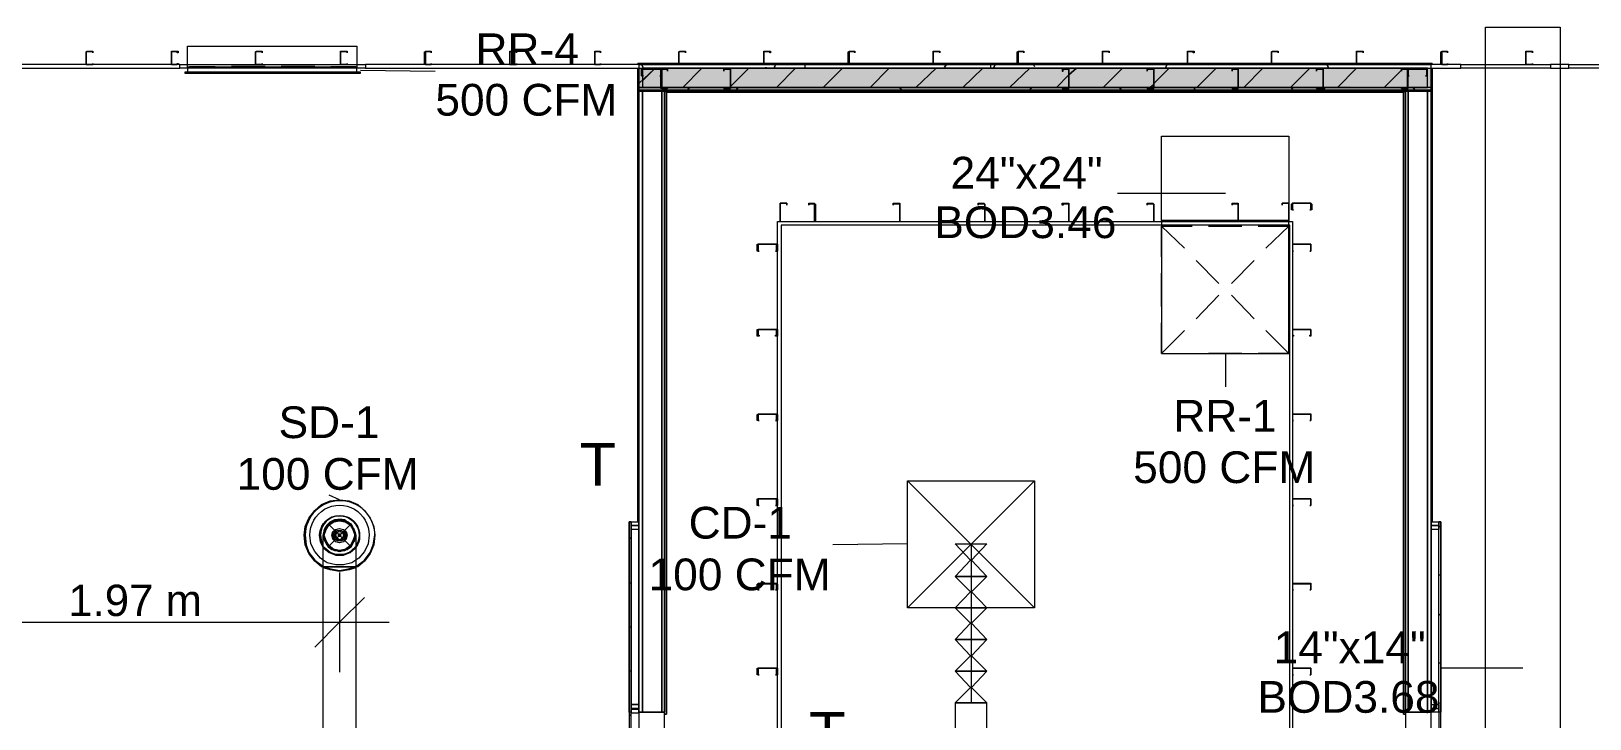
# Model space of a CAD drawing. Header units: metres. Extents: x -2 to 237, y -8 to 52.
# Drawn here: x 25.53 to 33, y 18.08 to 21.38 of the extents above; entities that cross this region are included whole.
import ezdxf

# ---------------------------------------------------------------- set-up
doc = ezdxf.new("R2010")
doc.units = ezdxf.units.M
doc.layers.add('HVAC - Ductos', color=5, linetype='Continuous', lineweight=0)
doc.layers.add('PDF2_Text', color=7, linetype='Continuous', lineweight=0)
doc.layers.add('PDF2_Geometry', color=7, linetype='Continuous', lineweight=0, true_color=0xaaaaaa)
doc.layers.add('PDF2_Solid Fills', color=7, linetype='Continuous', lineweight=0, true_color=0xffffff)
doc.styles.add('PDF Helvetica', font='')
doc.styles.get('PDF Helvetica').set_extended_font_data('Helvetica')

msp = doc.modelspace()

# ---------------------------------------------------------------- hatches: boundary and pattern name
at = {"layer": 'PDF2_Solid Fills', "lineweight": 0, "transparency": 33554559}
for points in [[(28.4558, 21.1078), (28.4558, 21.1994), (28.4375, 21.1994), (28.4375, 21.0941), (32.2357, 21.0941), (32.2357, 21.1994), (32.2174, 21.1994), (32.2174, 21.1078)], [(32.1258, 21.1124), (32.2357, 21.1078), (32.2357, 21.1994), (28.4375, 21.1994), (28.4375, 21.1078), (32.1212, 21.1124)]]:
    msp.add_hatch(color=256, dxfattribs=at).paths.add_polyline_path(points)

# ---------------------------------------------------------------- linework, layer by layer
at = {"layer": 'HVAC - Ductos', "lineweight": 0}
for points in [[(32.8543, 21.3964), (32.8543, 15.2937), (32.4969, 15.2937), (32.4969, 21.3964)], [(30.9437, 20.4709), (30.9437, 20.8741), (31.553, 20.8741), (31.553, 20.4709)], [(30.3343, 18.6154), (29.7249, 18.6154), (29.7249, 19.2247), (30.3343, 19.2247)], [(27.0676, 18.9361), (27.0538, 18.9132), (27.0309, 18.8948), (27.0034, 18.8903), (26.9759, 18.8948), (26.953, 18.9132), (26.9393, 18.9361), (26.9301, 18.9636), (26.9393, 18.991), (26.953, 19.014), (26.9759, 19.0277), (27.0034, 19.0323), (27.0309, 19.0277), (27.0538, 19.014), (27.0676, 18.991), (27.0767, 18.9636)], [(27.0355, 18.9452), (27.0218, 18.9315), (27.0034, 18.9269), (26.9851, 18.9315), (26.9713, 18.9452), (26.9667, 18.9636), (26.9713, 18.9819), (26.9851, 18.991), (27.0034, 18.9956), (27.0218, 18.991), (27.0355, 18.9819), (27.04, 18.9636)], [(27.0309, 18.9452), (27.0218, 18.9315), (27.0034, 18.9269), (26.9851, 18.9315), (26.9759, 18.9452), (26.9713, 18.9636), (26.9759, 18.9774), (26.9851, 18.991), (27.0034, 18.9956), (27.0218, 18.991), (27.0309, 18.9774), (27.0355, 18.9636)], [(27.0263, 18.9452), (27.0126, 18.9361), (26.9942, 18.9361), (26.9805, 18.9452), (26.9759, 18.9636), (26.9805, 18.9774), (26.9942, 18.9865), (27.0126, 18.9865), (27.0263, 18.9774), (27.0309, 18.9636)], [(27.0218, 18.9498), (27.0126, 18.9407), (26.9942, 18.9407), (26.9851, 18.9498), (26.9805, 18.9636), (26.9851, 18.9774), (26.9942, 18.9865), (27.0126, 18.9865), (27.0218, 18.9774), (27.0263, 18.9636)], [(27.0172, 18.9498), (27.0034, 18.9407), (26.9897, 18.9498), (26.9851, 18.9636), (26.9897, 18.9774), (27.0034, 18.9819), (27.0172, 18.9774), (27.0218, 18.9636)], [(26.9072, 18.9636), (26.9118, 18.9315), (26.9256, 18.904), (26.9118, 18.9315)], [(26.9301, 18.904), (26.9576, 18.8811), (26.9851, 18.8719), (27.0218, 18.8719), (27.0492, 18.8811), (27.0767, 18.904), (27.0813, 18.9086), (27.0767, 18.904), (27.0492, 18.8811), (27.0218, 18.8719), (26.9851, 18.8719), (26.9576, 18.8811), (26.9301, 18.904), (26.9256, 18.9086)], [(27.0767, 18.8994), (27.0538, 18.8811), (27.0218, 18.8674), (26.9851, 18.8674), (26.953, 18.8811), (26.9301, 18.8994), (26.9256, 18.904), (26.9301, 18.8994), (26.953, 18.8811), (26.9851, 18.8674), (27.0218, 18.8674), (27.0538, 18.8811), (27.0767, 18.8994), (27.0813, 18.904)], [(26.9988, 18.9682), (26.9988, 18.9636), (26.9988, 18.9682), (27.008, 18.9682), (27.008, 18.9636), (27.008, 18.9682)], [(27.008, 18.959), (27.008, 18.9636), (27.008, 18.959), (26.9988, 18.959), (26.9988, 18.9636), (26.9988, 18.959)], [(30.1052, 18.1618), (30.1007, 18.1618), (30.0823, 18.1618), (30.0594, 18.1618), (30.0319, 18.1618), (29.9998, 18.1618), (29.9769, 18.1618), (29.9586, 18.1618), (29.954, 18.1618), (29.9586, 18.1618), (29.9769, 18.1618), (29.9998, 18.1618), (30.0319, 18.1618), (30.0594, 18.1618), (30.0823, 18.1618), (30.1007, 18.1618)], [(29.954, 18.1618), (29.9586, 18.1618), (29.9769, 18.1618), (29.9998, 18.1618), (30.0319, 18.1618), (30.0594, 18.1618), (30.0823, 18.1618), (30.1007, 18.1618), (30.1052, 18.1618), (30.1007, 18.1618), (30.0823, 18.1618), (30.0594, 18.1618), (30.0319, 18.1618), (29.9998, 18.1618), (29.9769, 18.1618), (29.9586, 18.1618)], [(29.954, 18.1618), (29.9632, 18.1618), (29.9769, 18.1618), (29.9906, 18.1618), (30.009, 18.1618), (30.0319, 18.1618), (30.0503, 18.1618), (30.0686, 18.1618), (30.0823, 18.1618), (30.0961, 18.1618), (30.1052, 18.1618), (30.0961, 18.1618), (30.0823, 18.1618), (30.0686, 18.1618), (30.0503, 18.1618), (30.0319, 18.1618), (30.009, 18.1618), (29.9906, 18.1618), (29.9769, 18.1618), (29.9632, 18.1618)]]:
    msp.add_lwpolyline(points, close=True, dxfattribs=at)
for points in [[(27.0996, 21.1812), (27.0858, 21.1812), (27.0858, 21.204), (26.2749, 21.204), (26.2749, 21.3048), (27.0858, 21.3048), (27.0858, 21.204), (26.2749, 21.204), (26.2749, 21.1812), (26.2611, 21.1812), (26.2611, 21.1766), (27.1042, 21.1766), (27.1042, 21.1812), (26.2611, 21.1812)], [(26.4078, 21.204), (26.2841, 21.204), (26.2841, 21.2086), (26.4078, 21.2086)], [(26.2841, 21.1766), (27.0767, 21.1766)], [(26.6461, 21.2086), (26.4857, 21.2086)], [(26.6461, 21.204), (26.4857, 21.204)], [(26.8843, 21.2086), (26.7239, 21.2086)], [(26.8843, 21.204), (26.7239, 21.204)], [(26.9622, 21.2086), (27.0813, 21.2086), (27.0813, 21.204), (26.9622, 21.204)], [(27.1042, 21.1903), (27.4616, 21.1857)], [(31.2507, 20.5992), (30.7329, 20.5992)], [(30.9437, 20.4435), (30.9437, 19.8341), (31.553, 19.8341), (31.553, 20.4709), (30.9437, 20.4709), (30.9437, 19.8341), (31.553, 19.8341), (31.553, 20.4435)], [(31.0536, 20.3381), (30.9437, 20.4435), (31.0902, 20.4435)], [(31.1682, 20.4435), (31.3285, 20.4435)], [(31.4064, 20.4435), (31.553, 20.4435)], [(31.2186, 20.1686), (31.1086, 20.2785)], [(31.3881, 19.999), (31.2781, 20.1136)], [(31.553, 19.8341), (31.4431, 19.9441)], [(31.2507, 19.8341), (31.2507, 19.6737)], [(30.3343, 19.2247), (29.7249, 18.6154)], [(29.7249, 19.2247), (30.3343, 18.6154)], [(27.0034, 19.1331), (26.953, 19.156)], [(26.9759, 18.8903), (26.9713, 18.8948), (26.953, 18.9086), (26.9393, 18.9269), (26.9347, 18.9452), (26.9301, 18.9636), (26.9347, 18.9819), (26.9393, 19.0002), (26.953, 19.014)], [(26.9347, 18.9315), (26.9347, 18.9361), (26.9301, 18.9636), (26.9347, 18.9865)], [(26.9301, 18.9819), (26.9301, 18.9819)], [(26.9301, 18.9819), (26.9301, 18.9819)], [(26.9347, 18.9865), (26.9347, 18.991), (26.9347, 18.9956)], [(26.9393, 18.991), (26.9484, 19.014)], [(26.9484, 19.0186), (26.9484, 19.0186)], [(26.9713, 19.0277), (26.953, 19.014), (26.9667, 19.0277), (26.9851, 19.0323), (27.0034, 19.0369), (27.0218, 19.0323), (27.04, 19.0277), (27.0538, 19.014), (27.0676, 19.0002), (27.0767, 18.9819), (27.0767, 18.9636), (27.0767, 18.9452), (27.0676, 18.9269), (27.0538, 18.9086), (27.04, 18.8994), (27.0218, 18.8903), (27.0034, 18.8903), (26.9851, 18.8903), (26.9667, 18.8994), (26.953, 18.9086)], [(26.9713, 19.0323), (26.9759, 19.0323)], [(26.9805, 19.0323), (27.0034, 19.0369), (27.0263, 19.0323)], [(27.0034, 19.0369), (27.0034, 19.0369)], [(27.0309, 19.0323), (27.0355, 19.0323)], [(27.0355, 19.0277), (27.0538, 19.014), (27.0676, 18.991)], [(27.0722, 18.9956), (27.0722, 18.991), (27.0767, 18.9865)], [(27.0722, 18.9865), (27.0767, 18.9636), (27.0722, 18.9361)], [(27.0767, 18.9819), (27.0767, 18.9819)], [(27.0767, 18.9819), (27.0767, 18.9819)], [(27.0813, 18.9636), (27.0813, 18.9498), (27.0813, 18.9269), (27.0813, 18.8948), (27.0813, 18.8536), (27.0813, 18.8124), (27.0767, 18.8124), (27.0676, 18.8124), (27.0584, 18.8124), (27.04, 18.8124), (27.0218, 18.8124), (27.0034, 18.8124), (26.9851, 18.8124), (26.9667, 18.8124), (26.9484, 18.8124), (26.9393, 18.8124), (26.9301, 18.8124), (26.9256, 18.8124), (26.9301, 18.8124), (26.9393, 18.8124), (26.9484, 18.8124), (26.9667, 18.8124), (26.9851, 18.8124), (27.0034, 18.8124), (27.0218, 18.8124), (27.04, 18.8124), (27.0584, 18.8124), (27.0676, 18.8124), (27.0767, 18.8124), (27.0813, 18.8124), (27.0813, 17.7265)], [(26.9301, 18.9544), (26.9301, 18.9407), (26.9393, 18.9223), (26.9484, 18.9086), (26.9667, 18.8948), (26.9851, 18.8903), (27.0034, 18.8857), (27.0218, 18.8903), (27.04, 18.8948), (27.0584, 18.9086), (27.0676, 18.9223), (27.0767, 18.9407), (27.0767, 18.9544)], [(26.9347, 18.9315), (26.9347, 18.9315)], [(26.9484, 18.9132), (26.9393, 18.9315)], [(27.0676, 18.9315), (27.0538, 18.9086), (27.0355, 18.8948), (27.0309, 18.8903)], [(27.0767, 18.9361), (27.0722, 18.9315)], [(27.0722, 18.9315), (27.0722, 18.9315)], [(27.0813, 18.9636), (27.0813, 18.9636)], [(29.7249, 18.9223), (29.3676, 18.9178)], [(30.0273, 18.8445), (29.954, 18.9223), (30.1052, 18.9223), (30.0319, 18.8445), (30.1052, 18.7665), (29.954, 18.7665), (30.0273, 18.8445), (30.0319, 18.8445)], [(30.0319, 18.1618), (30.0319, 18.2763), (30.0319, 18.3954), (30.0319, 18.51), (30.0319, 18.6154), (30.0319, 18.7161), (30.0319, 18.7986), (30.0319, 18.8628), (30.0319, 18.904), (30.0319, 18.9223)], [(27.0813, 18.8445), (27.063, 18.8307), (27.0218, 18.8215), (26.9851, 18.8215), (26.9438, 18.8307), (26.9256, 18.8445)], [(26.9759, 18.8903), (26.9759, 18.8903)], [(27.0263, 18.8948), (27.0034, 18.8903), (26.9805, 18.8948)], [(27.0309, 18.8903), (27.0309, 18.8903)], [(30.0273, 18.8445), (30.0319, 18.8445)], [(26.9256, 18.8124), (26.9622, 18.8032), (27.0034, 18.7941), (27.0446, 18.8032), (27.0813, 18.8124)], [(27.0813, 18.8078), (27.0492, 18.7986), (27.0034, 18.7895), (26.9576, 18.7986), (26.9256, 18.8078)], [(27.0034, 18.7849), (27.0034, 18.5466), (27.0034, 18.3084)], [(30.0273, 18.6933), (29.954, 18.7665), (30.1052, 18.7665), (30.0319, 18.6933), (30.1052, 18.6154), (29.954, 18.6154), (30.0273, 18.6933), (30.0319, 18.6933)], [(30.0273, 18.6933), (30.0319, 18.6933)], [(27.1226, 18.6658), (27.0034, 18.5466), (26.8843, 18.4275)], [(30.0273, 18.5421), (29.954, 18.6154), (30.1052, 18.6154), (30.0319, 18.5421), (30.1052, 18.4642), (29.954, 18.4642), (30.0273, 18.5421), (30.0319, 18.5421)], [(22.8661, 18.5466), (25.0379, 18.5466), (27.2416, 18.5466)], [(30.0273, 18.5421), (30.0319, 18.5421)], [(30.0273, 18.3863), (29.954, 18.4642), (30.1052, 18.4642), (30.0319, 18.3863), (30.1052, 18.313), (29.954, 18.313), (30.0273, 18.3863), (30.0319, 18.3863)], [(30.0273, 18.3863), (30.0319, 18.3863)], [(30.0273, 18.2351), (29.954, 18.313), (30.1052, 18.313), (30.0319, 18.2351), (30.1052, 18.1618), (29.954, 18.1618), (29.954, 17.7769), (29.9632, 17.7769), (29.9769, 17.7769), (29.9906, 17.7769), (30.009, 17.7769), (30.0319, 17.7769), (30.0503, 17.7769), (30.0686, 17.7769), (30.0823, 17.7769), (30.0961, 17.7769), (30.1052, 17.7769), (30.1052, 18.1618), (29.954, 18.1618), (30.0273, 18.2351), (30.0319, 18.2351)], [(32.6756, 18.3267), (32.2815, 18.3267)], [(30.0273, 18.2351), (30.0319, 18.2351)], [(29.954, 18.1618), (29.954, 18.1618)], [(30.1052, 18.1618), (30.1052, 18.1618)]]:
    msp.add_lwpolyline(points, dxfattribs=at)
for points in [[(26.8385, 18.9636), (26.8431, 18.9178), (26.8568, 18.8811), (26.8843, 18.8445), (26.921, 18.817), (26.9256, 18.8124), (26.9164, 18.8124), (26.8843, 18.8399), (26.8568, 18.8765), (26.8385, 18.9178), (26.8339, 18.9636), (26.8385, 19.0048), (26.8568, 19.046), (26.8843, 19.0827), (26.9164, 19.1102), (26.9576, 19.1285), (27.0034, 19.1331), (27.0492, 19.1285), (27.0904, 19.1102), (27.1226, 19.0827), (27.15, 19.046), (27.1684, 19.0048), (27.1729, 18.9636), (27.1684, 18.9178), (27.15, 18.8765), (27.1226, 18.8399), (27.0904, 18.8124), (27.0813, 18.8124), (27.0858, 18.817), (27.1226, 18.8445), (27.15, 18.8811), (27.1638, 18.9178), (27.1729, 18.9636, 0.986385)], [(27.0996, 18.9636, 0.97067), (26.9072, 18.9636, -1.355036), (27.0813, 18.904), (27.095, 18.9315), (27.0996, 18.9636), (27.0904, 18.9315), (27.0813, 18.9086, 1.368444), (26.9118, 18.9636), (26.9164, 18.9315), (26.9256, 18.9086, -1.340635)]]:
    msp.add_lwpolyline(points, format="xyb", close=True, dxfattribs=at)
for points in [[(26.9256, 18.8445), (26.9118, 18.8536), (26.8843, 18.8857), (26.8659, 18.9223), (26.8613, 18.9636, -1.008166), (27.1454, 18.9636), (27.1408, 18.9223), (27.1226, 18.8857), (27.095, 18.8536), (27.0813, 18.8445)], [(26.9256, 17.7265), (26.9256, 18.8124), (26.9256, 18.8307), (26.9256, 18.8719), (26.9256, 18.9086), (26.9256, 18.9361), (26.9256, 18.9544), (26.9256, 18.9636), (26.9301, 18.9544), (26.9256, 18.9636), (26.9301, 18.9819), (26.9393, 19.0002), (26.9484, 19.0186), (26.9667, 19.0277), (26.9851, 19.0369), (27.0034, 19.0369), (27.0218, 19.0369), (27.04, 19.0277), (27.0584, 19.0186), (27.0676, 19.0002), (27.0767, 18.9819), (27.0813, 18.9636), (27.0767, 18.9544, 1.064691), (26.9256, 18.9636)]]:
    msp.add_lwpolyline(points, format="xyb", dxfattribs=at)
at = {"layer": 'PDF2_Geometry', "lineweight": 0}
for points in [[(24.1261, 21.1994), (23.2372, 21.1994), (23.2372, 21.2178), (24.1261, 21.2178), (24.1261, 21.1994), (26.2383, 21.1994)], [(25.8214, 21.2728), (25.8214, 21.2728)], [(25.8214, 21.2224), (25.8214, 21.2224)], [(26.1971, 21.2774), (26.1971, 21.2774)], [(26.1971, 21.2178), (26.1971, 21.2178)], [(26.1971, 21.2178), (26.1971, 21.2178)], [(27.1271, 21.1994), (26.2383, 21.1994), (26.2383, 21.2178), (27.1271, 21.2178), (27.1271, 21.1994), (29.2347, 21.1994)], [(26.6323, 21.2728), (26.6323, 21.2728)], [(26.6323, 21.2224), (26.6323, 21.2224)], [(27.008, 21.2774), (27.008, 21.2774)], [(27.008, 21.2178), (27.008, 21.2178)], [(27.008, 21.2178), (27.008, 21.2178)], [(27.04, 21.2728), (27.04, 21.2728)], [(27.04, 21.2224), (27.04, 21.2224)], [(27.4157, 21.2774), (27.4157, 21.2774)], [(27.4157, 21.2178), (27.4157, 21.2178)], [(27.4433, 21.2728), (27.4433, 21.2728)], [(27.4433, 21.2224), (27.4433, 21.2224)], [(27.8189, 21.2774), (27.8189, 21.2774)], [(27.8189, 21.2178), (27.8189, 21.2178)], [(27.8189, 21.2178), (27.8189, 21.2178)], [(27.8511, 21.2728), (27.8511, 21.2728)], [(27.8511, 21.2224), (27.8511, 21.2224)], [(28.2267, 21.2774), (28.2267, 21.2774)], [(28.2267, 21.2178), (28.2267, 21.2178)], [(28.2267, 21.2178), (28.2267, 21.2178)], [(28.2542, 21.2728), (28.2542, 21.2728)], [(28.2542, 21.2224), (28.2542, 21.2224)], [(31.9104, 21.2178), (32.2357, 21.2178), (28.4375, 21.2178), (28.6345, 21.2178)], [(28.6345, 21.2178), (28.4375, 21.2178), (28.4375, 21.0895), (32.2357, 21.0895), (32.2357, 21.2178), (31.9104, 21.2178)], [(28.4375, 21.2178), (28.4375, 21.2178)], [(28.662, 21.2728), (28.662, 21.2728)], [(28.662, 21.2224), (28.662, 21.2224)], [(29.0377, 21.2178), (28.662, 21.2178)], [(29.0377, 21.2178), (28.662, 21.2178)], [(29.0377, 21.2774), (29.0377, 21.2774)], [(29.0377, 21.2178), (29.0377, 21.2178)], [(29.0377, 21.2178), (29.0377, 21.2178)], [(29.4454, 21.2178), (29.0697, 21.2178), (29.4454, 21.2178), (29.4408, 21.2178), (29.4408, 21.2774), (29.4454, 21.2774), (29.4454, 21.2819), (29.4729, 21.2819), (29.4729, 21.2728), (29.4729, 21.2774), (29.4454, 21.2774), (29.4454, 21.2178), (29.4729, 21.2178), (29.8486, 21.2178), (29.4729, 21.2178)], [(30.2564, 21.2178), (29.0697, 21.2178)], [(30.2564, 21.2178), (29.0697, 21.2178)], [(29.4454, 21.2774), (29.4454, 21.2774)], [(29.4454, 21.2178), (29.4454, 21.2178)], [(29.4729, 21.2728), (29.4729, 21.2728)], [(29.4729, 21.2224), (29.4729, 21.2224)], [(29.8486, 21.2178), (29.8486, 21.2774), (29.8486, 21.2819), (29.8807, 21.2819), (29.8807, 21.2728), (29.8807, 21.2774), (29.8486, 21.2774), (29.8486, 21.2178), (29.8807, 21.2178), (30.2564, 21.2178), (29.8807, 21.2178)], [(29.8486, 21.2774), (29.8486, 21.2774)], [(29.8486, 21.2178), (29.8486, 21.2178)], [(29.8486, 21.2178), (29.8486, 21.2178)], [(29.8807, 21.2728), (29.8807, 21.2728)], [(29.8807, 21.2224), (29.8807, 21.2224)], [(30.1235, 21.1994), (32.3777, 21.1994), (32.3777, 21.2178), (32.8084, 21.2178), (32.8084, 21.1994), (32.8955, 21.1994)], [(30.2564, 21.2774), (30.2564, 21.2774)], [(30.2564, 21.2178), (30.2564, 21.2178)], [(30.2839, 21.2728), (30.2839, 21.2728)], [(30.2839, 21.2224), (30.2839, 21.2224)], [(30.6596, 21.2178), (30.2839, 21.2178)], [(30.6596, 21.2178), (30.2839, 21.2178)], [(30.6596, 21.2774), (30.6596, 21.2774)], [(30.6596, 21.2178), (30.6596, 21.2178)], [(30.6596, 21.2178), (30.6596, 21.2178)], [(30.6917, 21.2728), (30.6917, 21.2728)], [(30.6917, 21.2224), (30.6917, 21.2224)], [(31.0674, 21.2178), (30.6917, 21.2178)], [(31.0674, 21.2178), (30.6917, 21.2178)], [(31.0674, 21.2774), (31.0674, 21.2774)], [(31.0674, 21.2178), (31.0674, 21.2178)], [(31.0674, 21.2178), (31.0674, 21.2178)], [(31.4752, 21.2178), (31.0948, 21.2178)], [(31.4752, 21.2178), (31.0948, 21.2178)], [(31.5026, 21.2728), (31.5026, 21.2728)], [(31.5026, 21.2224), (31.5026, 21.2224)], [(31.8783, 21.2178), (31.5026, 21.2178)], [(31.8783, 21.2178), (31.5026, 21.2178)], [(31.8783, 21.2774), (31.8783, 21.2774)], [(31.8783, 21.2178), (31.8783, 21.2178)], [(31.8783, 21.2178), (31.8783, 21.2178)], [(31.9104, 21.2728), (31.9104, 21.2728)], [(31.9104, 21.2224), (31.9104, 21.2224)], [(31.9104, 21.2178), (32.2357, 21.2178), (31.9104, 21.2178)], [(32.2861, 21.2774), (32.2861, 21.2774)], [(32.2861, 21.2178), (32.2861, 21.2178)], [(32.3136, 21.2728), (32.3136, 21.2728)], [(32.3136, 21.2224), (32.3136, 21.2224)], [(32.6893, 21.2774), (32.6893, 21.2774)], [(32.6893, 21.2178), (32.6893, 21.2178)], [(32.6893, 21.2178), (32.6893, 21.2178)], [(32.7214, 21.2728), (32.7214, 21.2728)], [(32.7214, 21.2224), (32.7214, 21.2224)], [(33.7843, 21.1994), (32.8955, 21.1994), (32.8955, 21.2178), (33.7843, 21.2178), (33.7843, 21.1994), (35.2321, 21.1994)], [(28.4375, 21.1078), (28.4375, 21.1994), (32.2357, 21.1994), (32.2357, 21.1078), (32.1258, 21.1078), (32.2174, 21.1078), (32.2174, 21.1994), (28.4558, 21.1994), (28.4558, 21.1948), (28.4558, 21.1078), (28.5429, 21.1078)], [(32.2357, 18.1526), (32.2724, 18.1526), (32.2724, 18.1343), (32.2357, 18.1343), (32.2724, 18.1343), (32.2724, 18.1159), (32.2357, 18.1159), (32.2357, 21.0895), (32.2357, 18.1159), (32.2357, 21.1994), (32.2357, 19.0277), (32.2357, 21.1994), (32.2357, 21.1078), (32.2357, 21.0941), (28.4375, 21.0941), (28.4375, 21.1078), (28.4375, 21.1994), (28.4375, 18.1159), (28.4375, 21.0895), (28.5612, 21.0895), (28.5704, 21.0849), (32.1028, 21.0849), (32.112, 21.0895), (32.2357, 21.0895), (32.2357, 18.1159), (32.112, 18.1159), (32.112, 21.0895)], [(28.4604, 21.1628), (28.4604, 21.1628)], [(28.5383, 21.1628), (28.5383, 21.1628)], [(28.5429, 21.1948), (28.5429, 21.1948)], [(28.5429, 21.1948), (28.5429, 21.1948)], [(28.5475, 21.1948), (28.5475, 21.1948)], [(28.575, 21.1857), (28.575, 21.1857)], [(31.1957, 21.1994), (31.1957, 21.1994)], [(31.1957, 21.1994), (31.1957, 21.1994)], [(32.8084, 21.1994), (32.3777, 21.1994)], [(28.5612, 21.0895), (28.5612, 18.1159), (28.4375, 18.1159), (28.4375, 12.8287), (28.4329, 12.8332), (28.4329, 12.8287), (28.4329, 12.8332), (28.4375, 12.8332)], [(32.1212, 21.1078), (31.718, 21.1078), (31.3102, 21.1078), (30.907, 21.1078), (30.4993, 21.1078), (28.8773, 21.1078), (28.5475, 21.1078)], [(28.5612, 18.1159), (28.5612, 21.0895), (28.5612, 18.1159)], [(28.5612, 16.7873), (28.5612, 18.1159), (28.5612, 21.0895), (28.5704, 21.0849), (28.5704, 18.1068), (28.5612, 18.1068), (28.5704, 18.1068), (28.5704, 21.0849), (32.1028, 21.0849), (32.1028, 18.1068), (32.1028, 21.0849), (32.112, 21.0895), (32.112, 18.1159), (32.112, 21.0895), (32.112, 18.1159), (32.1258, 18.1159), (32.1258, 21.0895), (32.1258, 18.1159), (32.2174, 18.1159), (32.2174, 21.0895), (32.2174, 18.1159), (32.2357, 18.1159), (32.2357, 18.1343), (32.2357, 18.1526), (32.2724, 18.1526), (32.2724, 18.991), (32.2357, 18.991), (32.2357, 19.0094), (32.2724, 19.0094), (32.2724, 18.991)], [(28.575, 21.1078), (28.575, 21.1078)], [(31.4935, 21.1078), (31.4935, 21.1078)], [(31.4935, 21.1078), (31.4935, 21.1078)], [(32.112, 21.0895), (32.112, 18.1159), (32.112, 21.0895)], [(32.2357, 21.1078), (32.1258, 21.1078)], [(29.2805, 20.4664), (29.2805, 20.5488), (29.253, 20.5488), (29.253, 20.5443), (29.253, 20.5534), (29.2805, 20.5534), (29.2805, 20.5488), (29.2851, 20.5488), (29.2851, 20.4664)], [(29.2805, 20.5488), (29.2805, 20.5488)], [(29.6883, 20.5488), (29.6883, 20.5488)], [(30.4993, 20.5488), (30.4993, 20.5488)], [(31.3102, 20.5488), (31.3102, 20.5488)], [(29.1476, 20.5443), (29.1476, 20.5443)], [(29.253, 20.5443), (29.253, 20.5443)], [(29.6562, 20.5443), (29.6562, 20.5443)], [(30.064, 20.5443), (30.064, 20.5443)], [(30.875, 20.5443), (30.875, 20.5443)], [(31.2827, 20.5443), (31.2827, 20.5443)], [(31.521, 20.5443), (31.521, 20.5443)], [(31.576, 20.5213), (31.576, 20.5213)], [(31.6538, 20.5213), (31.6538, 20.5213)], [(29.1476, 20.4664), (29.1476, 20.4664)], [(29.253, 20.4664), (29.253, 20.4664)], [(29.6562, 20.4664), (29.6562, 20.4664)], [(30.064, 20.4664), (30.064, 20.4664)], [(30.4672, 20.4664), (30.4718, 20.4664)], [(30.875, 20.4664), (30.875, 20.4664)], [(31.2827, 20.4664), (31.2827, 20.4664)], [(31.521, 20.4664), (31.521, 20.4664)], [(29.0102, 20.3564), (29.0102, 20.3564)], [(29.0147, 20.3243), (29.0147, 20.3243)], [(29.0927, 20.3243), (29.0927, 20.3243)], [(29.0973, 20.3564), (29.0973, 20.3564)], [(31.576, 20.3243), (31.576, 20.3243)], [(31.6538, 20.3243), (31.6538, 20.3243)], [(31.6584, 20.3564), (31.6584, 20.3564)], [(31.6584, 20.3564), (31.6584, 20.3564)], [(29.0102, 19.9486), (29.0102, 19.9486)], [(29.0973, 19.9486), (29.0973, 19.9486)], [(31.6584, 19.9486), (31.6584, 19.9486)], [(31.6584, 19.9486), (31.6584, 19.9486)], [(31.5714, 19.9211), (31.576, 19.9211), (31.576, 19.9166), (31.5714, 19.9166)], [(29.0102, 19.5408), (29.0102, 19.5408)], [(29.0147, 19.5134), (29.0147, 19.5134)], [(29.0927, 19.5134), (29.0927, 19.5134)], [(29.0973, 19.5408), (29.0973, 19.5408)], [(31.5714, 19.5454), (31.6584, 19.5454), (31.6584, 19.5408), (31.6584, 19.5134), (31.6538, 19.5134), (31.6584, 19.5134), (31.6584, 19.5408), (31.5714, 19.5408)], [(31.576, 19.5134), (31.576, 19.5134)], [(31.6538, 19.5134), (31.6538, 19.5134)], [(31.6584, 19.5408), (31.6584, 19.5408)], [(29.0102, 19.1377), (29.0102, 19.1377)], [(29.0973, 19.1377), (29.0973, 19.1377)], [(31.6584, 19.1377), (31.6584, 19.1377)], [(31.6584, 19.1377), (31.6584, 19.1377)], [(29.0147, 19.1056), (29.0147, 19.1056)], [(29.0927, 19.1056), (29.0927, 19.1056)], [(31.576, 19.1056), (31.576, 19.1056)], [(31.6538, 19.1056), (31.6538, 19.1056)], [(28.4009, 19.0094), (28.4009, 18.1526)], [(28.4375, 18.1297), (28.4009, 18.1297), (28.4009, 18.1343), (28.4375, 18.1343), (28.4375, 18.1297), (28.4375, 18.1114), (28.4009, 18.1114), (28.4009, 18.1297), (28.4009, 18.1343), (28.4009, 18.1526), (28.4009, 18.991)], [(32.2815, 19.0094), (32.2724, 19.0002)], [(32.2724, 18.1526), (32.2724, 19.0094)], [(28.4009, 18.9498), (28.3963, 18.9498), (28.3917, 18.9452)], [(32.2815, 18.7757), (32.2724, 18.7711)], [(28.4009, 18.7391), (28.3963, 18.7345), (28.3917, 18.7345)], [(29.0102, 18.7299), (29.0102, 18.7299)], [(29.0147, 18.7025), (29.0147, 18.7025)], [(29.0927, 18.7025), (29.0927, 18.7025)], [(29.0973, 18.7299), (29.0973, 18.7299)], [(31.5714, 18.7345), (31.6584, 18.7345), (31.6584, 18.7299), (31.6584, 18.7025), (31.6538, 18.7025), (31.6584, 18.7025), (31.6584, 18.7299), (31.5714, 18.7299)], [(31.576, 18.7025), (31.576, 18.7025)], [(31.6538, 18.7025), (31.6538, 18.7025)], [(31.6584, 18.7299), (31.6584, 18.7299)], [(28.4009, 18.5283), (28.3963, 18.5237), (28.3917, 18.5237)], [(32.2815, 18.5879), (32.2724, 18.5787)], [(28.4009, 18.3176), (28.3963, 18.313), (28.3917, 18.313)], [(29.0102, 18.3267), (29.0102, 18.3267)], [(29.0973, 18.3267), (29.0973, 18.3267)], [(31.6584, 18.3267), (31.6584, 18.3267)], [(31.6584, 18.3267), (31.6584, 18.3267)], [(32.2815, 18.3542), (32.2724, 18.3496)], [(29.0147, 18.2947), (29.0147, 18.2947)], [(29.0927, 18.2947), (29.0927, 18.2947)], [(31.576, 18.2947), (31.576, 18.2947)], [(31.6538, 18.2947), (31.6538, 18.2947)], [(32.2815, 18.1618), (32.2724, 18.1572)], [(28.4009, 18.1068), (28.3963, 18.1022), (28.3917, 18.0976)], [(28.4375, 18.1526), (28.4375, 18.1343), (28.4009, 18.1343)], [(28.4375, 18.1159), (28.4375, 18.1159)], [(32.2357, 12.8287), (32.2357, 18.1159), (32.112, 18.1159), (32.112, 16.7873)], [(32.112, 18.1159), (32.112, 18.1159)]]:
    msp.add_lwpolyline(points, dxfattribs=at)
for points in [[(26.2383, 21.2178), (24.1261, 21.2178), (24.1261, 21.1994), (26.2383, 21.1994)], [(25.7938, 21.2178), (25.7893, 21.2178), (25.7893, 21.2774), (25.7938, 21.2819), (25.8214, 21.2819), (25.8214, 21.2728), (25.8214, 21.2774), (25.7938, 21.2774), (25.7893, 21.2774), (25.7893, 21.2178), (25.7938, 21.2178), (25.8214, 21.2178)], [(25.8214, 21.2224), (25.8214, 21.2178)], [(26.1971, 21.2178), (26.1971, 21.2774), (26.1971, 21.2819), (26.2291, 21.2819), (26.2291, 21.2728), (26.2245, 21.2728), (26.2245, 21.2774), (26.1971, 21.2774), (26.1971, 21.2178), (26.2245, 21.2178), (26.2245, 21.2224), (26.2291, 21.2224), (26.2291, 21.2178)], [(26.6048, 21.2178), (26.6002, 21.2178), (26.6002, 21.2774), (26.6048, 21.2819), (26.6323, 21.2819), (26.6323, 21.2728), (26.6323, 21.2774), (26.6048, 21.2774), (26.6002, 21.2774), (26.6002, 21.2178), (26.6048, 21.2178), (26.6323, 21.2178)], [(26.6323, 21.2224), (26.6323, 21.2178)], [(27.008, 21.2178), (27.008, 21.2774), (27.008, 21.2819), (27.04, 21.2819), (27.04, 21.2728), (27.04, 21.2774), (27.008, 21.2774), (27.008, 21.2178), (27.04, 21.2178)], [(27.04, 21.2224), (27.04, 21.2178)], [(29.2347, 21.2178), (27.1271, 21.2178), (27.1271, 21.1994), (29.2347, 21.1994)], [(27.4157, 21.2178), (27.4111, 21.2178), (27.4111, 21.2774), (27.4157, 21.2774), (27.4157, 21.2819), (27.4433, 21.2819), (27.4433, 21.2728), (27.4433, 21.2774), (27.4157, 21.2774), (27.4157, 21.2178), (27.4433, 21.2178)], [(27.4433, 21.2224), (27.4433, 21.2178)], [(27.8189, 21.2178), (27.8189, 21.2774), (27.8189, 21.2819), (27.8511, 21.2819), (27.8511, 21.2728), (27.8511, 21.2774), (27.8189, 21.2774), (27.8189, 21.2178), (27.8511, 21.2178)], [(27.8511, 21.2224), (27.8511, 21.2178)], [(28.2267, 21.2178), (28.2267, 21.2774), (28.2267, 21.2819), (28.2542, 21.2819), (28.2542, 21.2728), (28.2542, 21.2774), (28.2267, 21.2774), (28.2267, 21.2178), (28.2542, 21.2178)], [(28.2542, 21.2224), (28.2542, 21.2178)], [(28.6345, 21.2178), (28.4375, 21.2178), (28.4329, 21.2224), (28.4329, 21.2178), (28.4329, 21.2224), (28.6299, 21.2224), (29.0377, 21.2224), (29.4408, 21.2224), (29.0377, 21.2224), (28.6299, 21.2224), (28.4329, 21.2224), (28.4375, 21.2178), (28.4375, 21.1078), (28.5429, 21.1078), (28.4375, 21.1078), (28.4375, 21.0941), (32.2357, 21.0941), (32.2357, 21.1078), (32.2357, 21.2178), (32.2403, 21.2224), (31.8783, 21.2224), (31.4706, 21.2224), (31.0674, 21.2224), (30.6596, 21.2224), (30.2564, 21.2224), (30.6596, 21.2224), (31.0674, 21.2224), (31.4706, 21.2224), (31.8783, 21.2224), (32.2403, 21.2224), (32.2403, 21.2178), (32.2403, 21.2224), (32.2357, 21.2178), (28.4375, 21.2178)], [(32.2357, 21.2178), (28.4375, 21.2178), (28.4375, 21.1994), (32.2357, 21.1994)], [(28.4513, 21.2178), (28.4604, 21.1994)], [(28.6345, 21.2178), (28.6299, 21.2178), (28.6299, 21.2774), (28.6345, 21.2819), (28.662, 21.2819), (28.662, 21.2728), (28.662, 21.2774), (28.6345, 21.2774), (28.6299, 21.2774), (28.6299, 21.2178), (28.6345, 21.2178), (28.662, 21.2178)], [(28.662, 21.2224), (28.662, 21.2178)], [(29.0377, 21.2178), (28.662, 21.2178)], [(29.0377, 21.2178), (29.0377, 21.2774), (29.0377, 21.2819), (29.0697, 21.2819), (29.0697, 21.2728), (29.0651, 21.2728), (29.0651, 21.2774), (29.0377, 21.2774), (29.0377, 21.2178), (29.0651, 21.2178), (29.0651, 21.2224), (29.0697, 21.2224), (29.0697, 21.2178)], [(29.0881, 21.204), (29.0927, 21.2178)], [(29.4454, 21.2224), (29.8486, 21.2224), (30.2518, 21.2224), (29.8486, 21.2224)], [(29.4729, 21.2224), (29.4729, 21.2178)], [(29.8807, 21.2224), (29.8807, 21.2178)], [(29.9036, 21.204), (29.9128, 21.2178)], [(32.3777, 21.2178), (30.1235, 21.2178), (30.1235, 21.1994), (32.3777, 21.1994)], [(30.1373, 21.1994), (30.1465, 21.2178)], [(30.2564, 21.2178), (30.2518, 21.2178), (30.2518, 21.2774), (30.2564, 21.2774), (30.2564, 21.2819), (30.2839, 21.2819), (30.2839, 21.2728), (30.2839, 21.2774), (30.2564, 21.2774), (30.2564, 21.2178), (30.2839, 21.2178)], [(30.2839, 21.2224), (30.2839, 21.2178)], [(30.6596, 21.2178), (30.2839, 21.2178)], [(30.3298, 21.2178), (30.3343, 21.2086)], [(30.6596, 21.2178), (30.6596, 21.2774), (30.6596, 21.2819), (30.6917, 21.2819), (30.6917, 21.2728), (30.6917, 21.2774), (30.6596, 21.2774), (30.6596, 21.2178), (30.6917, 21.2178)], [(30.6917, 21.2224), (30.6917, 21.2178)], [(31.0674, 21.2178), (30.6917, 21.2178)], [(31.0674, 21.2178), (31.0674, 21.2774), (31.0674, 21.2819), (31.0994, 21.2819), (31.0994, 21.2728), (31.0948, 21.2728), (31.0948, 21.2774), (31.0674, 21.2774), (31.0674, 21.2178), (31.0948, 21.2178), (31.0948, 21.2224), (31.0994, 21.2224), (31.0994, 21.2178)], [(31.4752, 21.2178), (31.0948, 21.2178)], [(31.4752, 21.2178), (31.4706, 21.2178), (31.4706, 21.2774), (31.4752, 21.2819), (31.5026, 21.2819), (31.5026, 21.2728), (31.5026, 21.2774), (31.4752, 21.2774), (31.4706, 21.2774), (31.4706, 21.2178), (31.4752, 21.2178), (31.5026, 21.2178)], [(31.5026, 21.2224), (31.5026, 21.2178)], [(31.8783, 21.2178), (31.5026, 21.2178)], [(31.7363, 21.2178), (31.7455, 21.1994)], [(31.8783, 21.2178), (31.8783, 21.2774), (31.8783, 21.2819), (31.9104, 21.2819), (31.9104, 21.2728), (31.9104, 21.2774), (31.8783, 21.2774), (31.8783, 21.2178), (31.9104, 21.2178)], [(31.9104, 21.2224), (31.9104, 21.2178)], [(32.2861, 21.2178), (32.2815, 21.2178), (32.2815, 21.2774), (32.2861, 21.2774), (32.2861, 21.2819), (32.3136, 21.2819), (32.3136, 21.2728), (32.3136, 21.2774), (32.2861, 21.2774), (32.2861, 21.2178), (32.3136, 21.2178)], [(32.3136, 21.2224), (32.3136, 21.2178)], [(32.6893, 21.2178), (32.6893, 21.2774), (32.6893, 21.2819), (32.7214, 21.2819), (32.7214, 21.2728), (32.7214, 21.2774), (32.6893, 21.2774), (32.6893, 21.2178), (32.7214, 21.2178)], [(32.7214, 21.2224), (32.7214, 21.2178)], [(32.8955, 21.2178), (32.8084, 21.2178), (32.8084, 21.1994), (32.8955, 21.1994)], [(28.4329, 21.1994), (28.4329, 19.0277)], [(28.4375, 19.0277), (28.4375, 21.1994)], [(28.4513, 21.1948), (28.4558, 21.1948), (28.5429, 21.1948), (28.5429, 21.1628), (28.5383, 21.1628), (28.5429, 21.1628), (28.5429, 21.1948), (28.4558, 21.1948), (28.4513, 21.1948), (28.4513, 21.1628)], [(28.4604, 21.1628), (28.4513, 21.1628)], [(28.5475, 21.1032), (28.5429, 21.1032), (28.5429, 21.1078), (28.5429, 21.1948), (28.5475, 21.1948), (28.575, 21.1948), (28.575, 21.1857), (28.575, 21.1948), (28.5475, 21.1948), (28.5475, 21.1078), (28.5475, 21.1032), (28.575, 21.1032)], [(28.8453, 21.1032), (28.8773, 21.1032), (28.8773, 21.1078), (28.8773, 21.1948), (28.8453, 21.1948), (28.8453, 21.1857), (28.8453, 21.1948), (28.8773, 21.1948), (28.8773, 21.1078), (28.8773, 21.1032), (28.8453, 21.1032), (28.8453, 21.1078)], [(29.0469, 21.204), (29.0469, 21.1994)], [(30.4672, 21.1032), (30.4993, 21.1032), (30.4993, 21.1078), (30.4993, 21.1948), (30.4672, 21.1948), (30.4672, 21.1857), (30.4718, 21.1857), (30.4718, 21.1948), (30.4993, 21.1948), (30.4993, 21.1078), (30.4993, 21.1032), (30.4718, 21.1032), (30.4718, 21.1078), (30.4672, 21.1078)], [(30.875, 21.1032), (30.9024, 21.1032), (30.907, 21.1032), (30.907, 21.1078), (30.907, 21.1948), (30.9024, 21.1948), (30.875, 21.1948), (30.875, 21.1857), (30.875, 21.1948), (30.9024, 21.1948), (30.907, 21.1948), (30.907, 21.1078), (30.907, 21.1032), (30.9024, 21.1032), (30.875, 21.1032), (30.875, 21.1078)], [(30.962, 21.1994), (30.9666, 21.2132)], [(31.2827, 21.1032), (31.3102, 21.1032), (31.3102, 21.1078), (31.3102, 21.1948), (31.2827, 21.1948), (31.2827, 21.1857), (31.2827, 21.1948), (31.3102, 21.1948), (31.3102, 21.1078), (31.3102, 21.1032), (31.2827, 21.1032), (31.2827, 21.1078)], [(31.6859, 21.1032), (31.718, 21.1032), (31.718, 21.1078), (31.718, 21.1948), (31.6859, 21.1948), (31.6859, 21.1857), (31.6859, 21.1948), (31.718, 21.1948), (31.718, 21.1078), (31.718, 21.1032), (31.6859, 21.1032), (31.6859, 21.1078)], [(32.0936, 21.1032), (32.1212, 21.1032), (32.1258, 21.1032), (32.1258, 21.1078), (32.1258, 21.1948), (32.1212, 21.1948), (32.0936, 21.1948), (32.0936, 21.1857), (32.0936, 21.1948), (32.1212, 21.1948), (32.1212, 21.1078), (32.1212, 21.1032), (32.0936, 21.1032), (32.0936, 21.1078)], [(32.2174, 21.1628), (32.2174, 21.1948), (32.2128, 21.1948), (32.1258, 21.1948), (32.1258, 21.1628), (32.1303, 21.1628), (32.1258, 21.1628), (32.1258, 21.1948), (32.2128, 21.1948), (32.2128, 21.1628), (32.2082, 21.1628)], [(32.2403, 21.1994), (32.2403, 19.0277)], [(28.4375, 21.0895), (32.2357, 21.0895), (32.2357, 21.0941), (28.4375, 21.0941)], [(28.4375, 18.1159), (28.4375, 21.0895)], [(28.4558, 21.0895), (28.4558, 18.1159), (28.5475, 18.1159), (28.5475, 21.0895), (28.5475, 18.1159), (28.5612, 18.1159), (28.5612, 21.0895), (28.5612, 18.1159), (28.4375, 18.1159), (28.4558, 18.1159)], [(32.1212, 21.1078), (31.718, 21.1078), (31.3102, 21.1078), (30.907, 21.1078), (30.4993, 21.1078), (28.8773, 21.1078), (28.5475, 21.1078), (28.8773, 21.1078), (30.4993, 21.1078), (30.907, 21.1078), (31.3102, 21.1078), (31.718, 21.1078)], [(28.575, 21.1078), (28.575, 21.1032)], [(28.6712, 21.0941), (28.6803, 21.1078)], [(31.9929, 21.0895), (28.7307, 21.0895)], [(28.9048, 21.0941), (28.914, 21.1078)], [(29.6883, 21.1078), (29.6975, 21.0941)], [(30.3114, 21.0941), (30.3206, 21.1078)], [(30.7421, 21.1078), (30.7513, 21.0941)], [(31.0994, 21.1032), (31.104, 21.0941)], [(31.5668, 21.1078), (31.5714, 21.0987)], [(31.718, 21.0941), (31.7271, 21.1078)], [(32.1487, 21.1078), (32.1578, 21.0941)], [(29.1156, 20.5488), (29.1156, 20.5534), (29.1476, 20.5534), (29.1476, 20.5443), (29.1476, 20.5534), (29.1156, 20.5534), (29.1156, 20.5488), (29.1156, 20.4664)], [(29.6883, 20.5488), (29.6562, 20.5488), (29.6562, 20.5443), (29.6562, 20.5534), (29.6883, 20.5534), (29.6883, 20.5488), (29.6883, 20.4664)], [(30.0961, 20.5488), (30.0915, 20.5488), (30.064, 20.5488), (30.064, 20.5443), (30.064, 20.5534), (30.0915, 20.5534), (30.0961, 20.5488), (30.0961, 20.4664)], [(30.4993, 20.5488), (30.4718, 20.5488), (30.4718, 20.5443), (30.4672, 20.5443), (30.4672, 20.5534), (30.4993, 20.5534), (30.4993, 20.5488), (30.4993, 20.4664)], [(30.907, 20.5488), (30.9024, 20.5488), (30.875, 20.5488), (30.875, 20.5443), (30.875, 20.5534), (30.9024, 20.5534), (30.907, 20.5488), (30.907, 20.4664)], [(31.3102, 20.5488), (31.2827, 20.5488), (31.2827, 20.5443), (31.2827, 20.5534), (31.3102, 20.5534), (31.3102, 20.5488), (31.3102, 20.4664)], [(31.521, 20.5443), (31.521, 20.5534)], [(31.553, 20.5534), (31.553, 20.5488), (31.553, 20.4664), (31.553, 20.5488), (31.553, 20.5534), (31.521, 20.5534)], [(31.6538, 20.5213), (31.6584, 20.5213), (31.6584, 20.5488), (31.6584, 20.5534), (31.5714, 20.5534), (31.5714, 20.5488), (31.5714, 20.5213), (31.576, 20.5213), (31.5668, 20.5213), (31.5668, 20.5488), (31.5714, 20.5534), (31.6584, 20.5534), (31.663, 20.5488), (31.663, 20.5213)], [(31.5714, 17.3874), (31.5576, 17.3874), (29.1202, 17.3874), (29.1018, 17.3874), (29.1018, 20.4664), (29.1202, 20.4664), (31.5576, 20.4664), (31.5714, 20.4664)], [(31.5576, 17.4012), (31.5576, 20.4481), (29.1202, 20.4481), (29.1202, 17.4012)], [(29.0056, 20.3564), (29.0102, 20.3564), (29.0973, 20.3564), (29.1018, 20.3564), (29.1018, 20.3243), (29.0927, 20.3243), (29.0973, 20.3243), (29.0973, 20.3564), (29.0102, 20.3564), (29.0102, 20.3243), (29.0147, 20.3243), (29.0056, 20.3243)], [(31.6584, 20.3564), (31.5714, 20.3564), (31.6584, 20.3564), (31.6584, 20.3243)], [(31.576, 20.3243), (31.5714, 20.3243)], [(31.6538, 20.3243), (31.6584, 20.3243)], [(29.0056, 19.9486), (29.0102, 19.9486), (29.0973, 19.9486), (29.1018, 19.9486), (29.1018, 19.9166), (29.0927, 19.9166), (29.0927, 19.9211), (29.0973, 19.9211), (29.0973, 19.9486), (29.0102, 19.9486), (29.0102, 19.9211), (29.0147, 19.9211), (29.0147, 19.9166), (29.0056, 19.9166)], [(31.6538, 19.9166), (31.6538, 19.9211), (31.6584, 19.9211), (31.6584, 19.9486), (31.5714, 19.9486), (31.6584, 19.9486), (31.6584, 19.9166)], [(29.0056, 19.5408), (29.0102, 19.5408), (29.0102, 19.5454), (29.0973, 19.5454), (29.0973, 19.5408), (29.1018, 19.5408), (29.1018, 19.5134), (29.0927, 19.5134), (29.0973, 19.5134), (29.0973, 19.5408), (29.0102, 19.5408), (29.0102, 19.5134), (29.0147, 19.5134), (29.0056, 19.5134)], [(31.576, 19.5134), (31.5714, 19.5134)], [(29.0056, 19.1377), (29.0102, 19.1377), (29.0973, 19.1377), (29.1018, 19.1377), (29.1018, 19.1056), (29.0927, 19.1056), (29.0973, 19.1056), (29.0973, 19.1377), (29.0102, 19.1377), (29.0102, 19.1056), (29.0147, 19.1056), (29.0056, 19.1056)], [(31.6584, 19.1377), (31.5714, 19.1377), (31.6584, 19.1377), (31.6584, 19.1056)], [(31.576, 19.1056), (31.5714, 19.1056)], [(31.6538, 19.1056), (31.6584, 19.1056)], [(28.3917, 19.0277), (28.4009, 19.0277), (28.3917, 19.0277), (28.3917, 18.1159), (28.3917, 19.0277), (28.4009, 19.0277), (28.4009, 18.1159), (28.3917, 18.1159), (28.3917, 17.0576), (28.4009, 17.0576), (28.4009, 18.1159), (28.3917, 18.1159)], [(28.4009, 19.0094), (28.4009, 19.0277), (28.4375, 19.0277), (28.4375, 19.0094)], [(28.4375, 18.991), (28.4009, 18.991), (28.4009, 19.0094), (28.4375, 19.0094)], [(32.2357, 19.0277), (32.2724, 19.0277), (32.2724, 19.0094), (32.2357, 19.0094)], [(32.2815, 18.1159), (32.2815, 19.0277), (32.2724, 19.0277), (32.2815, 19.0277), (32.2815, 18.1159), (32.2724, 18.1159), (32.2724, 19.0277), (32.2815, 19.0277), (32.2815, 18.1159), (32.2724, 18.1159), (32.2724, 17.0576), (32.2815, 17.0576)], [(29.0056, 18.7299), (29.0102, 18.7299), (29.0102, 18.7345), (29.0973, 18.7345), (29.0973, 18.7299), (29.1018, 18.7299), (29.1018, 18.7025), (29.0927, 18.7025), (29.0973, 18.7025), (29.0973, 18.7299), (29.0102, 18.7299), (29.0102, 18.7025), (29.0147, 18.7025), (29.0056, 18.7025)], [(31.576, 18.7025), (31.5714, 18.7025)], [(29.0056, 18.3267), (29.0102, 18.3267), (29.0973, 18.3267), (29.1018, 18.3267), (29.1018, 18.2947), (29.0927, 18.2947), (29.0973, 18.2947), (29.0973, 18.3267), (29.0102, 18.3267), (29.0102, 18.2947), (29.0147, 18.2947), (29.0056, 18.2947)], [(31.6584, 18.3267), (31.5714, 18.3267), (31.6584, 18.3267), (31.6584, 18.2947)], [(31.576, 18.2947), (31.5714, 18.2947)], [(31.6538, 18.2947), (31.6584, 18.2947)], [(28.4375, 18.1526), (28.4009, 18.1526)], [(32.1028, 18.1068), (32.112, 18.1068)]]:
    msp.add_lwpolyline(points, close=True, dxfattribs=at)
at = {"layer": 'PDF2_Geometry', "color": 254, "lineweight": 0, "true_color": 0xd2d2d2}
for points in [[(25.7893, 21.2452), (25.7893, 21.2452)], [(25.8214, 21.2774), (25.8214, 21.2774)], [(26.1971, 21.2682), (26.1971, 21.2728)], [(26.2062, 21.2774), (26.2062, 21.2819)], [(27.8189, 21.2636), (27.8189, 21.2636)], [(27.8327, 21.2774), (27.8373, 21.2819)], [(28.6574, 21.2178), (28.6574, 21.2178)], [(28.662, 21.2224), (28.662, 21.2224)], [(30.2839, 21.2178), (30.2839, 21.2178)], [(30.6642, 21.2178), (30.6687, 21.2178)], [(32.2953, 21.2178), (32.2953, 21.2178)], [(32.1212, 21.1628), (32.1258, 21.1674)], [(32.1258, 21.1674), (32.1258, 21.1674)], [(32.1532, 21.1948), (32.1532, 21.1948)], [(28.5429, 21.1032), (28.5429, 21.1078), (28.5475, 21.1078)], [(31.6859, 21.1078), (31.6859, 21.1078)], [(31.718, 21.1399), (31.718, 21.1399)]]:
    msp.add_lwpolyline(points, dxfattribs=at)
at = {"layer": 'PDF2_Geometry', "color": 254, "lineweight": 0, "true_color": 0xd4d4d4}
msp.add_lwpolyline([(28.4558, 21.1399), (28.5108, 21.1948), (28.5153, 21.1994), (28.5108, 21.1948), (28.4375, 21.1261)], dxfattribs=at)
for points in [[(28.7398, 21.1994), (28.6482, 21.1078)], [(28.9644, 21.1994), (28.8773, 21.1124), (28.8727, 21.1078), (28.8773, 21.1124)], [(29.1889, 21.1994), (29.0973, 21.1078)], [(29.4134, 21.1994), (29.3218, 21.1078)], [(29.6379, 21.1994), (29.5463, 21.1078)], [(29.8624, 21.1994), (29.7662, 21.1078)], [(30.0869, 21.1994), (29.9906, 21.1078)], [(30.3114, 21.1994), (30.2152, 21.1078)], [(30.5359, 21.1994), (30.4993, 21.1674), (30.4397, 21.1078), (30.4993, 21.1674)], [(30.7558, 21.1994), (30.6642, 21.1078)], [(30.9803, 21.1994), (30.907, 21.1261)], [(31.2049, 21.1994), (31.1132, 21.1078)], [(31.4294, 21.1994), (31.3377, 21.1078)], [(31.6538, 21.1994), (31.5622, 21.1078)], [(31.8783, 21.1994), (31.7867, 21.1078)], [(32.1028, 21.1994), (32.0982, 21.1948), (32.0112, 21.1078), (32.0982, 21.1948)], [(30.907, 21.1215), (30.8887, 21.1078)]]:
    msp.add_lwpolyline(points, close=True, dxfattribs=at)
at = {"layer": 'PDF2_Geometry', "color": 8, "lineweight": 0, "true_color": 0x808080}
for points in [[(30.9437, 20.2968), (30.9437, 20.4435), (31.0902, 20.4435)], [(31.1682, 20.4435), (31.3285, 20.4435)], [(31.4064, 20.4435), (31.553, 20.4435)], [(31.553, 20.2968), (31.553, 20.4435), (31.4431, 20.3381)], [(31.3881, 20.2785), (31.2781, 20.1686)], [(30.9437, 20.0586), (30.9437, 20.219)], [(31.553, 20.219), (31.553, 20.0586)], [(31.2186, 20.1136), (31.1086, 19.999)], [(30.9437, 19.8341), (30.9437, 19.9807)], [(31.553, 19.9807), (31.553, 19.8341), (31.4064, 19.8341)], [(31.0536, 19.9441), (30.9437, 19.8341), (31.0902, 19.8341)], [(31.3285, 19.8341), (31.1682, 19.8341)], [(26.9484, 19.0186), (27.0584, 18.9086)], [(27.0584, 19.0186), (26.9484, 18.9086)]]:
    msp.add_lwpolyline(points, dxfattribs=at)
msp.add_lwpolyline([(27.063, 19.0094), (27.0263, 19.0369), (26.9805, 19.0369), (26.9438, 19.0094), (26.9256, 18.9636), (26.9438, 18.9178), (26.9805, 18.8903), (27.0263, 18.8903), (27.063, 18.9178), (27.0813, 18.9636)], close=True, dxfattribs=at)

# ---------------------------------------------------------------- texts
at = {"layer": 'PDF2_Text', "lineweight": 0, "attachment_point": 4, "style": 'PDF Helvetica'}
for s, insert, char_height in [('RR-4', (27.6551, 21.2903), 0.1519), ('500 CFM', (27.4626, 21.0475), 0.1519), ('24"x24"', (29.9322, 20.6993), 0.1519), ('BOD3.46', (29.8543, 20.461), 0.1519), ('SD-1', (26.7112, 19.5034), 0.1519), ('RR-1', (30.9998, 19.5355), 0.1519), ('T', (28.1545, 19.3027), 0.2047), ('500 CFM', (30.8074, 19.2881), 0.1519), ('100 CFM', (26.5096, 19.256), 0.1519), ('CD-1', (28.6768, 19.0223), 0.1519), ('100 CFM', (28.4844, 18.7749), 0.1519), ('1.97 m', (25.7032, 18.6505), 0.15002), ('14"x14"', (31.4809, 18.4267), 0.1519), ('BOD3.68', (31.403, 18.1884), 0.1519), ('T', (29.2541, 18.0152), 0.2047)]:
    msp.add_mtext(s, dxfattribs=dict(at, insert=insert, char_height=char_height))

doc.saveas('drawing.dxf')
